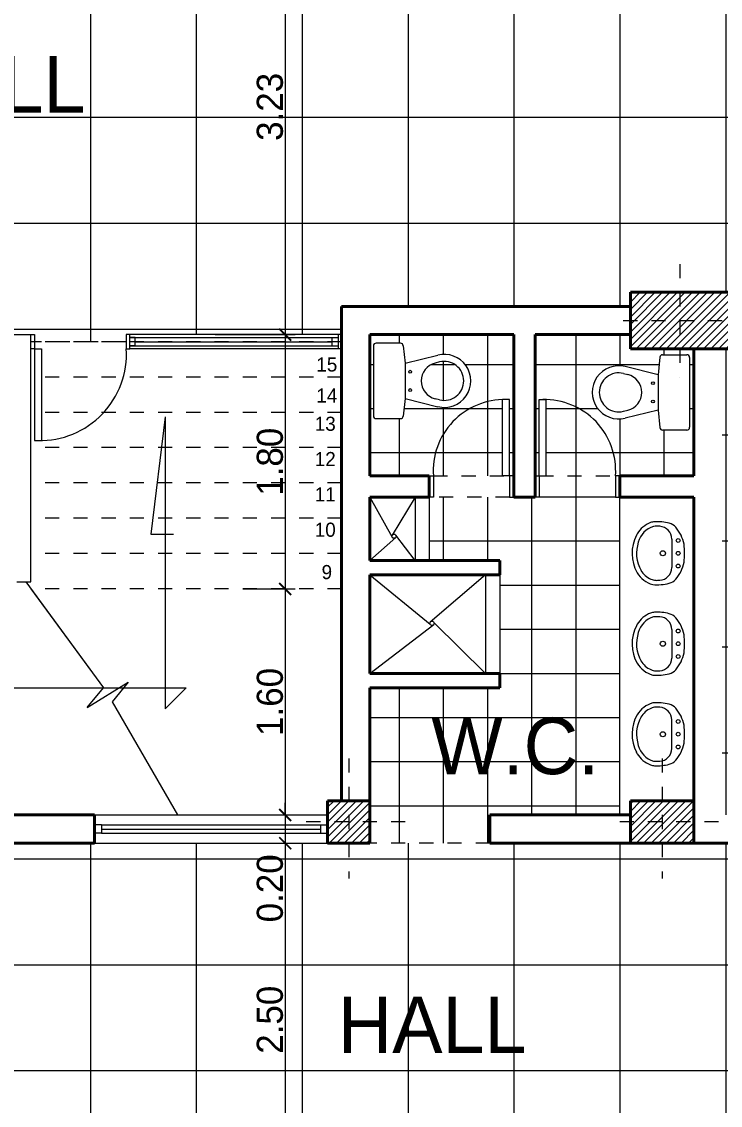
# Model space of a CAD drawing. Header units: millimetres. Extents: x 189.5 to 285.5, y -15 to 51.
# Drawn here: x 243.23 to 248.18, y 21.13 to 28.8 of the extents above; entities that cross this region are included whole.
import ezdxf
from ezdxf.enums import TextEntityAlignment as Align

# ---------------------------------------------------------------- set-up
doc = ezdxf.new("R2010")
doc.units = ezdxf.units.MM
doc.header["$LTSCALE"] = 0.005
doc.header["$MEASUREMENT"] = 0
doc.linetypes.add('ACAD_ISO02W100', pattern=[15, 12, -3])
doc.linetypes.add('ACAD_ISO10W100', pattern=[18, 12, -3, 0, -3])
for name, color, linetype, lineweight in [('Aux', 1, 'Continuous', 9), ('columna', 6, 'Continuous', 40), ('cotas', 1, 'Continuous', 15), ('ejes', 1, 'ACAD_ISO10W100', 9), ('gradas', 2, 'Continuous', 20), ('Hatch', 11, 'Continuous', 9), ('muebles', 2, 'Continuous', 20), ('muro', 5, 'Continuous', 40), ('proy', 1, 'ACAD_ISO02W100', 9), ('pu-ven', 2, 'Continuous', 20)]:
    doc.layers.add(name, color=color, linetype=linetype, lineweight=lineweight)
doc.layers.add('text', color=1, linetype='Continuous')
doc.styles.get("Standard").update_dxf_attribs({"font": 'ERASMD.TTF', "height": 0.185})
doc.dimstyles.get("Standard").update_dxf_attribs({"dimtxt": 0.15, "dimasz": 0.085, "dimexe": 0.07, "dimexo": 0.4, "dimgap": 0.015, "dimtad": 1, "dimzin": 1, "dimdsep": 46, "dimtxsty": 'Standard', "dimblk": 'ARCHTICK', "dimcen": 0, "dimclrd": 256, "dimclre": 256, "dimclrt": 2, "dimadec": 0, "dimazin": 0, "dimtfac": 1, "dimtix": 1, "dimtmove": 0, "dimatfit": 0, "dimfxl": 1, "dimlwd": -1, "dimlwe": -1, "dimarcsym": 0})
pattern_1 = [(45, (-337.533465, 81.375706), (-0.0265165043, 0.0265165043), [])]
pattern_2 = [(0, (-337.53346, 81.3757), (0, 0.3125), []), (90, (-337.53346, 81.3757), (-0.3125, 2e-17), [])]
pattern_3 = [(0, (-337.5335, 81.3757), (0, 0.75), []), (90, (-337.5335, 81.3757), (-0.75, 5e-17), [])]

# ---------------------------------------------------------------- blocks, each defined once
blk = doc.blocks.new('_ArchTick')
at = {"color": 0, "linetype": 'ByBlock', "const_width": 0.15}
blk.add_lwpolyline([(-0.5, -0.5), (0.5, 0.5)], dxfattribs=at)
blk = doc.blocks.new('*D184')
at = {"layer": 'cotas', "transparency": 16777216}
for p, q in [((245.0943, 29.8113), (245.0943, 26.5863)), ((245.244, 29.8113), (245.1643, 29.8113)), ((244.5995, 26.5863), (245.1643, 26.5863))]:
    blk.add_line(p, q, dxfattribs=at)
at = {"layer": 'Defpoints', "color": 0, "transparency": 16777216}
for p in [(244.844, 29.8113), (244.1995, 26.5863), (245.0943, 26.5863)]:
    blk.add_point(p, dxfattribs=at)
at = {"layer": 'cotas', "transparency": 16777216, "xscale": 0.085, "yscale": 0.085, "zscale": 0.085}
for p, rotation in [((245.0943, 29.8113), 90), ((245.0943, 26.5863), 270)]:
    blk.add_blockref('_ArchTick', p, dxfattribs=dict(at, rotation=rotation))
at = {"layer": 'cotas', "color": 2, "transparency": 16777216, "insert": (244.9868, 28.1988), "char_height": 0.185, "attachment_point": 5, "rotation": 90}
blk.add_mtext('3.23', dxfattribs=at)
blk = doc.blocks.new('*D185')
at = {"layer": 'cotas', "transparency": 16777216}
for p, q in [((244.5995, 26.5863), (245.1643, 26.5863)), ((245.0943, 26.5863), (245.0943, 24.7863)), ((244.794, 24.7863), (245.1643, 24.7863))]:
    blk.add_line(p, q, dxfattribs=at)
at = {"layer": 'Defpoints', "color": 0, "transparency": 16777216}
for p in [(244.1995, 26.5863), (244.394, 24.7863), (245.0943, 24.7863)]:
    blk.add_point(p, dxfattribs=at)
at = {"layer": 'cotas', "transparency": 16777216, "xscale": 0.085, "yscale": 0.085, "zscale": 0.085}
for p, rotation in [((245.0943, 26.5863), 90), ((245.0943, 24.7863), 270)]:
    blk.add_blockref('_ArchTick', p, dxfattribs=dict(at, rotation=rotation))
at = {"layer": 'cotas', "color": 2, "transparency": 16777216, "insert": (244.9868, 25.6863), "char_height": 0.185, "attachment_point": 5, "rotation": 90}
blk.add_mtext('1.80', dxfattribs=at)
blk = doc.blocks.new('*D186')
at = {"layer": 'cotas', "transparency": 16777216}
for p, q in [((244.794, 24.7863), (245.1643, 24.7863)), ((245.0943, 24.7863), (245.0943, 23.1863)), ((244.794, 23.1863), (245.1643, 23.1863))]:
    blk.add_line(p, q, dxfattribs=at)
at = {"layer": 'Defpoints', "color": 0, "transparency": 16777216}
for p in [(244.394, 24.7863), (244.394, 23.1863), (245.0943, 23.1863)]:
    blk.add_point(p, dxfattribs=at)
at = {"layer": 'cotas', "transparency": 16777216, "xscale": 0.085, "yscale": 0.085, "zscale": 0.085}
for p, rotation in [((245.0943, 24.7863), 90), ((245.0943, 23.1863), 270)]:
    blk.add_blockref('_ArchTick', p, dxfattribs=dict(at, rotation=rotation))
at = {"layer": 'cotas', "color": 2, "transparency": 16777216, "insert": (244.9868, 23.9863), "char_height": 0.185, "attachment_point": 5, "rotation": 90}
blk.add_mtext('1.60', dxfattribs=at)
blk = doc.blocks.new('*D187')
at = {"layer": 'cotas', "transparency": 16777216}
for p, q in [((245.0943, 23.1863), (245.0943, 23.2713)), ((244.794, 23.1863), (245.1643, 23.1863)), ((245.0943, 23.1863), (245.0943, 22.9863)), ((244.794, 22.9863), (245.1643, 22.9863)), ((245.0943, 22.9863), (245.0943, 22.9013))]:
    blk.add_line(p, q, dxfattribs=at)
at = {"layer": 'Defpoints', "color": 0, "transparency": 16777216}
for p in [(244.394, 23.1863), (244.394, 22.9863), (245.0943, 22.9863)]:
    blk.add_point(p, dxfattribs=at)
at = {"layer": 'cotas', "transparency": 16777216, "xscale": 0.085, "yscale": 0.085, "zscale": 0.085}
for p, rotation in [((245.0943, 23.1863), 270), ((245.0943, 22.9863), 90)]:
    blk.add_blockref('_ArchTick', p, dxfattribs=dict(at, rotation=rotation))
at = {"layer": 'cotas', "color": 2, "transparency": 16777216, "insert": (244.9868, 22.6667), "char_height": 0.185, "attachment_point": 5, "rotation": 90}
blk.add_mtext('0.20', dxfattribs=at)
blk = doc.blocks.new('*D188')
at = {"layer": 'cotas', "transparency": 16777216}
for p, q in [((244.794, 22.9863), (245.1643, 22.9863)), ((245.0943, 22.9863), (245.0943, 20.4863)), ((244.394, 20.4863), (245.1643, 20.4863))]:
    blk.add_line(p, q, dxfattribs=at)
at = {"layer": 'Defpoints', "color": 0, "transparency": 16777216}
for p in [(244.394, 22.9863), (243.994, 20.4863), (245.0943, 20.4863)]:
    blk.add_point(p, dxfattribs=at)
at = {"layer": 'cotas', "transparency": 16777216, "xscale": 0.085, "yscale": 0.085, "zscale": 0.085}
for p, rotation in [((245.0943, 22.9863), 90), ((245.0943, 20.4863), 270)]:
    blk.add_blockref('_ArchTick', p, dxfattribs=dict(at, rotation=rotation))
at = {"layer": 'cotas', "color": 2, "transparency": 16777216, "insert": (244.9868, 21.7363), "char_height": 0.185, "attachment_point": 5, "rotation": 90}
blk.add_mtext('2.50', dxfattribs=at)

msp = doc.modelspace()

# ---------------------------------------------------------------- hatches: boundary and pattern name
at = {"layer": 'Hatch'}
h = msp.add_hatch(dxfattribs=at)
h.set_pattern_fill('NET', color=256, scale=6, style=0)
h.set_pattern_definition(pattern_3)
h.paths.add_polyline_path([(251.589, 29.6363), (251.589, 29.8113), (251.5421, 29.8113), (250.739, 29.8113), (247.989, 29.8113), (247.989, 29.5613), (247.259, 29.5613), (247.259, 29.8113), (246.739, 29.8113), (245.119, 29.8113), (244.419, 29.8113), (244.419, 34.2019), (244.4194, 34.2019), (244.4194, 35.0813), (244.419, 35.0813), (244.419, 35.2313), (244.4194, 35.2436), (244.4194, 35.2633), (244.4194, 36.1313), (244.419, 36.1313), (244.419, 40.4363), (243.044, 40.4363), (243.044, 36.3343), (243.0435, 36.322), (243.0435, 36.3022), (243.0435, 35.4343), (243.044, 35.4343), (243.044, 29.8113), (241.044, 29.8113), (241.0264, 29.8113), (240.2542, 29.8113), (239.109, 29.8113), (239.109, 29.5613), (238.379, 29.5613), (238.379, 29.6602), (238.3614, 29.6602), (237.5892, 29.6602), (237.5892, 29.6613), (234.1944, 29.6613), (234.1944, 29.5863), (234.1949, 29.4603), (234.1948, 29.4603), (234.1948, 27.0503), (234.1948, 26.7863), (234.1921, 25.9187), (234.1921, 23.7613), (234.1921, 23.2863), (234.1921, 23.1863), (234.764, 23.1863), (234.764, 23.1864), (234.784, 23.1864), (234.784, 24.3926), (234.824, 24.3926), (234.824, 24.3876, -0.361107), (235.9877, 23.1864, -0.36511), (237.154, 24.3896), (237.154, 24.3926), (237.169, 24.3926), (237.169, 24.394, -1.126482), (237.1857, 24.3926), (237.214, 24.3926), (237.214, 24.8313), (237.214, 24.8613), (237.214, 24.9613), (237.214, 25.5313), (237.214, 26.7863), (238.394, 26.7863), (238.394, 26.8863), (239.094, 26.8863), (239.094, 26.7794), (239.694, 26.7794), (239.694, 26.7863), (240.994, 26.7863), (240.994, 26.5863), (242.094, 26.5863), (242.094, 27.0898, -0.414214), (242.069, 27.1148, -1), (242.119, 27.1148, -0.414214), (242.094, 27.0898), (242.094, 26.5863), (243.294, 26.5863), (243.319, 26.5863), (243.319, 26.5363), (243.969, 26.5363), (243.969, 26.5863), (243.994, 26.5863), (245.494, 26.5863), (245.494, 26.7863), (247.539, 26.7863), (247.539, 26.8863), (248.239, 26.8863), (248.239, 26.4863), (248.189, 26.4863), (248.189, 23.1863), (248.709, 23.1863), (248.709, 24.2908), (248.6948, 24.3191, -0.533094), (248.6252, 24.3308, -0.533094), (248.6948, 24.3426), (248.709, 24.3708), (248.709, 24.3925), (248.749, 24.3925), (248.749, 24.3876, -0.361107), (249.9127, 23.1863, -0.36511), (251.079, 24.3895), (251.079, 24.3925), (251.094, 24.3925), (251.094, 24.3939, -1.126482), (251.1107, 24.3925), (251.119, 24.3925), (251.119, 24.3708), (251.1331, 24.3426, -0.533094), (251.2027, 24.3308, -0.533094), (251.1331, 24.3191), (251.119, 24.2908), (251.119, 23.2863), (251.639, 23.2863), (251.639, 26.4363), (251.589, 26.4363), (251.589, 26.8363), (251.589, 26.8563), (251.589, 27.7363)])
h.paths.add_polyline_path([(237.1758, 24.386, -0.994515), (237.1789, 24.4026, -1.001182), (237.1759, 24.386, -0.002159)], flags=17)
h.paths.add_polyline_path([(248.7027, 24.3308, -0.645497), (248.6252, 24.3308, -0.645497)], flags=17)
h.paths.add_polyline_path([(251.1012, 24.3858, -0.00258), (251.1011, 24.3858, -0.008851), (251.1008, 24.3859, -363.638745), (251.1009, 24.3859, -115.199199)], flags=17)
h.paths.add_polyline_path([(251.2027, 24.3308, -0.645497), (251.1252, 24.3308, -0.645497)], flags=16)
h.paths.add_polyline_path([(251.119, 24.39), (251.084, 24.39, 0.366205), (249.9127, 23.1863), (251.119, 23.1863)], flags=16)
h.paths.add_polyline_path([(251.0648, 24.3426), (251.074, 24.3608), (251.074, 24.3008), (251.0648, 24.3191, -0.533094), (250.9952, 24.3308, -0.533094)], flags=0)
h.paths.add_polyline_path([(251.064, 24.3208), (251.054, 24.3208), (251.054, 24.3008), (251.064, 24.3008)], flags=0)
h.paths.add_polyline_path([(248.814, 24.3789), (248.814, 24.3108, -0.337682), (248.7631, 24.3191), (248.749, 24.2908), (248.749, 23.1863), (249.9127, 23.1863, 0.34701)], flags=16)
h.paths.add_polyline_path([(251.109, 23.0963), (251.119, 23.0963), (251.119, 23.1863), (248.709, 23.1863), (248.709, 23.0963), (248.719, 23.0963), (248.719, 23.0763), (248.709, 23.0763), (248.709, 22.9863), (251.119, 22.9863), (251.119, 23.0763), (251.109, 23.0763)])
h.paths.add_polyline_path([(237.194, 24.3901), (237.159, 24.3901, 0.366205), (235.9877, 23.1864), (237.154, 23.1864), (237.194, 23.1864)], flags=17)
h.paths.add_polyline_path([(237.1398, 24.3426), (237.149, 24.3609), (237.149, 24.3009), (237.1398, 24.3192, -0.533094), (237.0702, 24.3309, -0.533094)], flags=16)
h.paths.add_polyline_path([(237.139, 24.3209), (237.129, 24.3209), (237.129, 24.3009), (237.139, 24.3009)], flags=16)
h.paths.add_polyline_path([(234.889, 24.3789), (234.889, 24.3109, -0.337682), (234.8381, 24.3192), (234.824, 24.2909), (234.824, 23.1864), (235.9877, 23.1864, 0.34701)], flags=16)
h.paths.add_polyline_path([(237.184, 23.0964), (237.194, 23.0964), (237.194, 23.1863), (234.784, 23.1863), (234.784, 23.0964), (234.794, 23.0964), (234.794, 23.0764), (234.794, 23.0763), (234.784, 23.0763), (234.784, 22.9864), (237.194, 22.9864), (237.194, 23.0763), (237.184, 23.0763)])
h.paths.add_polyline_path([(243.4103, 38.1902), (244.0526, 38.1902), (244.0526, 37.9067), (243.4103, 37.9067)], flags=24)
h.paths.add_polyline_path([(248.983, 29.1406), (248.983, 29.7272), (249.2665, 29.7272), (249.2665, 29.1406)], flags=24)
h.paths.add_polyline_path([(248.983, 28.0303), (248.983, 28.6616), (249.2665, 28.6616), (249.2665, 28.0303)], flags=24)
h.paths.add_polyline_path([(248.983, 24.7316), (248.983, 25.3353), (249.2665, 25.3353), (249.2665, 24.7316)], flags=24)
h.paths.add_polyline_path([(244.8421, 29.211), (244.8421, 29.7976), (245.1256, 29.7976), (245.1256, 29.211)], flags=24)
h.paths.add_polyline_path([(244.8421, 27.8981), (244.8421, 28.4994), (245.1256, 28.4994), (245.1256, 27.8981)], flags=24)
h.paths.add_polyline_path([(239.7537, 27.9787), (239.7537, 28.612), (240.0372, 28.612), (240.0372, 27.9787)], flags=24)
h = msp.add_hatch(dxfattribs=at)
h.set_pattern_fill('ANSI31', color=256, scale=0.3, style=0)
h.set_pattern_definition(pattern_1)
h.paths.add_polyline_path([(247.889, 26.8863), (247.539, 26.8863), (247.539, 26.6863), (247.889, 26.6863)])
h.paths.add_polyline_path([(248.239, 26.8863), (247.889, 26.8863), (247.889, 26.6863), (248.239, 26.6863)])
h.paths.add_polyline_path([(248.239, 26.6863), (247.889, 26.6863), (247.889, 26.4863), (248.239, 26.4863)])
h.paths.add_polyline_path([(247.889, 26.6863), (247.539, 26.6863), (247.539, 26.4863), (247.889, 26.4863)])
h = msp.add_hatch(dxfattribs=at)
h.set_pattern_fill('NET', color=256, scale=2.5, style=0)
h.set_pattern_definition(pattern_2)
h.paths.add_polyline_path([(246.634, 26.1263, 0.428161), (246.144, 25.5863), (246.634, 25.5863)], flags=16)
h.paths.add_polyline_path([(246.714, 26.5863), (245.694, 26.5863), (245.694, 25.5863), (246.114, 25.5863), (246.144, 25.5863, -0.442922), (246.659, 26.1263), (246.684, 26.1263), (246.684, 25.5863), (246.714, 25.5863)])
h.paths.add_polyline_path([(246.1759, 26.0764), (245.943, 26.134), (245.9307, 26.01, -0.385714), (245.9108, 25.992), (245.739, 25.992, -0.414214), (245.719, 26.012), (245.719, 26.506, -0.414214), (245.739, 26.526), (245.9108, 26.526, -0.385714), (245.9307, 26.5079), (245.943, 26.384), (246.1759, 26.4415, -1.276967)], flags=16)
h.paths.add_polyline_path([(246.359, 26.259, -0.488742), (246.1871, 26.1252), (246.1565, 26.1328, -0.344187), (246.058, 26.259, -0.344187), (246.1565, 26.3851), (246.1871, 26.3928, -0.488742)], flags=0)
h.paths.add_polyline_path([(245.969, 26.324, -1), (245.989, 26.324, -1)], flags=0)
h.paths.add_polyline_path([(245.969, 26.194, -1), (245.989, 26.194, -1)], flags=0)
h.paths.add_polyline_path([(246.944, 26.1263), (246.944, 25.5863), (247.434, 25.5863, 0.428161)])
h.paths.add_polyline_path([(247.434, 25.5863), (246.894, 25.5863), (246.894, 25.4363), (247.434, 25.4363)])
h.paths.add_polyline_path([(247.5023, 26.36), (247.7352, 26.3025), (247.7474, 26.4265, -0.385714), (247.7673, 26.4445), (247.889, 26.4445), (247.889, 26.4863), (247.539, 26.4863), (247.539, 26.5863), (246.864, 26.5863), (246.864, 25.5863), (246.894, 25.5863), (246.894, 26.1263), (246.919, 26.1263, -0.442922), (247.434, 25.5863), (247.464, 25.5863), (247.989, 25.5863), (247.989, 26.4863), (247.889, 26.4863), (247.889, 26.4445), (247.9392, 26.4445, -0.414214), (247.9592, 26.4245), (247.9592, 25.9305, -0.414214), (247.9392, 25.9105), (247.7673, 25.9105, -0.385714), (247.7474, 25.9285), (247.7352, 26.0525), (247.5023, 25.995, -1.276967)])
h = msp.add_hatch(dxfattribs=at)
h.set_pattern_fill('NET', color=256, scale=6, style=0)
h.set_pattern_definition(pattern_3)
h.paths.add_polyline_path([(252.1039, 22.9856, -2.414214), (252.102, 22.9875), (252.089, 22.9875), (252.089, 22.9863), (251.639, 22.9863), (251.139, 22.9863), (248.709, 22.9863), (248.689, 22.9863), (247.989, 22.9863), (247.539, 22.9863), (246.544, 22.9863), (245.694, 22.9863), (245.394, 22.9863), (243.744, 22.9863), (242.744, 22.9863), (240.994, 22.9863), (240.694, 22.9863), (239.844, 22.9863), (238.794, 22.9863), (238.394, 22.9863), (238.194, 22.9863), (237.214, 22.9863), (234.784, 22.9863), (234.764, 22.9863), (234.764, 22.9864), (234.1921, 22.9864), (234.1921, 22.3237), (234.1921, 20.2278), (234.1921, 19.6363), (234.1921, 19.2685), (234.1921, 18.3185), (234.1921, 17.6113), (234.1921, 17.2613), (234.0921, 17.2613), (234.0921, 16.6726), (234.0921, 13.9314), (234.0921, 13.1863), (234.0921, 12.8863), (234.0921, 11.2863), (237.544, 11.2863), (237.544, 12.8363), (237.294, 12.8363), (236.894, 12.8363), (236.894, 13.2363), (237.294, 13.2363), (237.544, 13.2363), (237.544, 19.5563), (252.1187, 19.5563), (252.1187, 19.6495), (252.0707, 19.6495), (252.1187, 20.1341), (252.1187, 19.5563), (257.464, 19.5563), (257.464, 20.1863), (257.164, 20.1863), (257.164, 20.4863), (257.264, 20.4863), (257.264, 22.9863), (256.714, 22.9863), (255.3366, 22.9863, -0.419905), (254.6483, 22.2732), (254.6483, 22.2713), (254.6409, 22.2713), (254.6409, 22.2703, -1.126482), (254.6284, 22.2713), (254.6223, 22.2713), (254.6223, 22.9875), (254.6015, 22.9875), (254.6015, 24.7463), (257.264, 24.7463), (257.264, 23.3863), (257.414, 23.3863), (257.414, 25.3413), (257.264, 25.3413), (257.264, 24.8963), (251.789, 24.8963), (251.789, 26.4363), (251.639, 26.4363), (251.639, 23.2863), (251.789, 23.2863), (251.789, 24.7463), (254.4515, 24.7463), (254.4515, 23.1363), (252.8331, 23.1363), (252.8331, 22.9863), (252.8182, 22.9863, -0.419905), (252.1299, 22.2732), (252.1299, 22.2713), (252.1225, 22.2713), (252.1225, 22.2703, -1.126482), (252.11, 22.2713), (252.1039, 22.2713)])
h.paths.add_polyline_path([(240.644, 20.4863), (240.644, 20.1863), (240.344, 20.1863), (240.344, 20.4863)], flags=17)
h.paths.add_polyline_path([(237.244, 20.1863), (236.944, 20.1863), (236.944, 20.4863), (237.244, 20.4863)], flags=17)
h.paths.add_polyline_path([(243.694, 20.4863), (243.994, 20.4863), (243.994, 20.1863), (243.694, 20.1863)], flags=17)
h.paths.add_polyline_path([(237.244, 16.9363), (237.244, 16.6363), (236.944, 16.6363), (236.944, 16.9363)], flags=16)
h.paths.add_polyline_path([(247.044, 20.4863), (247.344, 20.4863), (247.344, 20.1863), (247.044, 20.1863)], flags=17)
h.paths.add_polyline_path([(250.364, 20.4863), (250.664, 20.4863), (250.664, 20.1863), (250.364, 20.1863)], flags=17)
h.paths.add_polyline_path([(252.1166, 22.2764, -0.038968), (252.1176, 22.2762, -0.972815), (252.1152, 22.2639, -1.041803), (252.1177, 22.2762, -21.895407)], flags=17)
h.paths.add_polyline_path([(253.714, 20.4863), (254.014, 20.4863), (254.014, 20.1863), (253.714, 20.1863)], flags=17)
h.paths.add_polyline_path([(254.6283, 22.2701, 1796152.363669), (254.6283, 22.2701)], flags=16)
h.paths.add_polyline_path([(234.2749, 19.1133), (234.8615, 19.1133), (234.8615, 18.8298), (234.2749, 18.8298)], flags=24)
h.paths.add_polyline_path([(255.747, 22.3754), (255.747, 22.9621), (256.0305, 22.9621), (256.0305, 22.3754)], flags=24)
h.paths.add_polyline_path([(255.747, 20.9547), (255.747, 21.5879), (256.0305, 21.5879), (256.0305, 20.9547)], flags=24)
h.paths.add_polyline_path([(248.8725, 22.273), (248.8725, 22.8778), (249.156, 22.8778), (249.156, 22.273)], flags=24)
h.paths.add_polyline_path([(244.8421, 22.3643), (244.8421, 22.9691), (245.1256, 22.9691), (245.1256, 22.3643)], flags=24)
h.paths.add_polyline_path([(244.8421, 21.4348), (244.8421, 22.0377), (245.1256, 22.0377), (245.1256, 21.4348)], flags=24)
h.paths.add_polyline_path([(245.146, 20.29), (245.146, 20.8948), (245.4295, 20.8948), (245.4295, 20.29)], flags=24)
h.paths.add_polyline_path([(244.8421, 19.5547), (244.8421, 20.1879), (245.1256, 20.1879), (245.1256, 19.5547)], flags=25)
h.paths.add_polyline_path([(245.2121, 16.9977), (245.2121, 19.8965), (244.6547, 19.8965), (244.6547, 16.9977)], flags=25)
h = msp.add_hatch(dxfattribs=at)
h.set_pattern_fill('NET', color=256, scale=2.5, style=0)
h.set_pattern_definition(pattern_2)
h.paths.add_polyline_path([(247.464, 25.4363), (247.434, 25.4363), (246.894, 25.4363), (246.864, 25.4363), (246.714, 25.4363), (246.684, 25.4363), (246.144, 25.4363), (246.114, 25.4363), (246.114, 24.9863), (246.614, 24.9863), (246.614, 24.8863), (246.614, 24.1863), (246.614, 24.0863), (245.694, 24.0863), (245.694, 23.2863), (245.694, 22.9863), (246.544, 22.9863), (246.544, 23.1863), (247.4639, 23.1863)])
h = msp.add_hatch(dxfattribs=at)
h.set_pattern_fill('ANSI31', color=256, scale=0.3, style=0)
h.set_pattern_definition(pattern_1)
h.paths.add_polyline_path([(245.544, 23.2863), (245.394, 23.2863), (245.394, 23.1363), (245.544, 23.1363)])
h.paths.add_polyline_path([(245.694, 23.2863), (245.544, 23.2863), (245.544, 23.1363), (245.694, 23.1363)])
h.paths.add_polyline_path([(245.694, 23.1363), (245.544, 23.1363), (245.544, 22.9863), (245.694, 22.9863)])
h.paths.add_polyline_path([(245.544, 23.1363), (245.394, 23.1363), (245.394, 22.9863), (245.544, 22.9863)])
h = msp.add_hatch(dxfattribs=at)
h.set_pattern_fill('ANSI31', color=256, scale=0.3, style=0)
h.set_pattern_definition(pattern_1)
h.paths.add_polyline_path([(247.764, 23.2863), (247.539, 23.2863), (247.539, 23.1363), (247.764, 23.1363)])
h.paths.add_polyline_path([(247.989, 23.2863), (247.764, 23.2863), (247.764, 23.1363), (247.989, 23.1363)])
h.paths.add_polyline_path([(247.989, 23.1363), (247.764, 23.1363), (247.764, 22.9863), (247.989, 22.9863)])
h.paths.add_polyline_path([(247.764, 23.1363), (247.539, 23.1363), (247.539, 22.9863), (247.764, 22.9863)])

# ---------------------------------------------------------------- linework, layer by layer
at = {"layer": 'Aux'}
for p, q in [((243.994, 26.5663), (245.4246, 26.5663)), ((243.994, 26.5063), (245.4246, 26.5063)), ((246.1879, 26.3929), (246.1565, 26.3851)), ((246.1565, 26.3851), (246.1565, 26.3851)), ((247.4903, 26.3115), (247.5217, 26.3036)), ((247.5217, 26.3036), (247.5217, 26.3036)), ((246.1879, 26.125), (246.1565, 26.1328)), ((247.4903, 26.0435), (247.5217, 26.0514)), ((244.244, 26.0049), (244.1438, 25.1742)), ((244.244, 26.0049), (244.1438, 25.1742)), ((244.244, 26.0049), (244.244, 23.9363)), ((244.244, 26.0049), (244.244, 23.9363)), ((244.1438, 25.1742), (244.3032, 25.1742)), ((244.1438, 25.1742), (244.3032, 25.1742)), ((247.8327, 25.1395), (247.8327, 24.9376)), ((243.2573, 24.8363), (243.8068, 24.0863)), ((243.294, 24.7863), (243.8068, 24.0863)), ((247.8327, 24.499), (247.8327, 24.2971)), ((243.6926, 23.9468), (243.9826, 24.1258)), ((243.6926, 23.9468), (243.9826, 24.1258)), ((243.9826, 24.1258), (243.8684, 23.9863)), ((243.9826, 24.1258), (243.8684, 23.9863)), ((241.944, 24.0863), (244.394, 24.0863)), ((241.944, 24.0863), (244.394, 24.0863)), ((243.6926, 23.9468), (243.8068, 24.0863)), ((243.6926, 23.9468), (243.8068, 24.0863)), ((244.244, 23.9363), (244.394, 24.0863)), ((244.244, 23.9363), (244.394, 24.0863)), ((243.8684, 23.9863), (244.3313, 23.1863)), ((243.8684, 23.9863), (244.3313, 23.1863)), ((247.8327, 23.6566), (247.8327, 23.8585)), ((243.794, 23.1163), (245.344, 23.1163)), ((243.794, 23.1163), (245.344, 23.1163)), ((243.794, 23.0563), (245.344, 23.0563)), ((243.794, 23.0563), (245.344, 23.0563))]:
    msp.add_line(p, q, dxfattribs=at)
for centre, radius in [((245.979, 26.324), 0.01), ((247.6992, 26.2425), 0.01), ((245.979, 26.194), 0.01), ((247.6992, 26.1125), 0.01), ((247.8778, 25.1288), 0.0135), ((247.7695, 25.0386), 0.0181), ((247.8778, 25.0386), 0.0135), ((247.8778, 24.9483), 0.0135), ((247.8778, 24.4883), 0.0135), ((247.7695, 24.3981), 0.0181), ((247.8778, 24.3981), 0.0135), ((247.8778, 24.3078), 0.0135), ((247.8778, 23.8478), 0.0135), ((247.7695, 23.7575), 0.0181), ((247.8778, 23.7575), 0.0135), ((247.8778, 23.6673), 0.0135)]:
    msp.add_circle(centre, radius, dxfattribs=at)
for centre, radius, start, end in [((243.3565, 26.4497), 0.6136, 268.83269, 3.41391), ((246.221, 26.259), 0.138, 0, 103.87063), ((246.188, 26.259), 0.13, 104.02872, 180), ((247.4572, 26.1775), 0.138, 76.12937, 180), ((246.188, 26.259), 0.13, 180, 255.97128), ((246.221, 26.259), 0.138, 256.12937, 0), ((247.4902, 26.1775), 0.13, 0, 75.97128), ((247.4572, 26.1775), 0.138, 180, 283.87063), ((247.4902, 26.1775), 0.13, 284.02872, 0), ((246.6465, 25.6226), 0.5038, 88.5783, 184.13663), ((246.9315, 25.6226), 0.5038, 355.86337, 91.4217), ((247.7514, 25.075), 0.1615, 107.35223, 164.70666), ((247.7289, 24.9125), 0.3177, 86.58752, 94.62545), ((247.7424, 25.1395), 0.0902, 0, 86.58752), ((247.8318, 25.0383), 0.2491, 161.4503, 209.36172), ((247.7424, 24.9376), 0.0902, 273.41248, 0), ((247.7514, 25.0022), 0.1615, 211.7123, 245.48786), ((247.7219, 24.9373), 0.0902, 245.48786, 268.23174), ((247.7289, 25.1647), 0.3177, 268.23174, 273.41248), ((247.7514, 24.4344), 0.1615, 107.35223, 164.70666), ((247.7289, 24.272), 0.3177, 86.58752, 94.62545), ((247.7424, 24.499), 0.0902, 0, 86.58752), ((247.8318, 24.3978), 0.2491, 161.4503, 209.36172), ((247.7514, 24.3617), 0.1615, 211.7123, 245.48786), ((247.7424, 24.2971), 0.0902, 273.41248, 0), ((247.7219, 24.2968), 0.0902, 245.48786, 268.23174), ((247.7289, 24.5241), 0.3177, 268.23174, 273.41248), ((247.7514, 23.7939), 0.1615, 114.51214, 148.2877), ((247.7219, 23.8588), 0.0902, 91.76826, 114.51214), ((247.7289, 23.6315), 0.3177, 86.58752, 91.76826), ((247.7424, 23.8585), 0.0902, 0, 86.58752), ((247.8318, 23.7578), 0.2491, 150.63828, 198.5497), ((247.7514, 23.7212), 0.1615, 195.29334, 252.64777), ((247.7424, 23.6566), 0.0902, 273.41248, 0), ((247.7289, 23.8836), 0.3177, 265.37455, 273.41248)]:
    msp.add_arc(centre, radius, start, end, dxfattribs=at)
at = {"layer": 'columna'}
for p, q in [((248.239, 26.8863), (247.539, 26.8863)), ((247.539, 26.8863), (247.539, 26.4863)), ((247.539, 26.4863), (248.239, 26.4863)), ((245.394, 23.2863), (245.394, 22.9863)), ((245.694, 23.2863), (245.394, 23.2863)), ((245.394, 23.2863), (245.394, 22.9863)), ((245.694, 23.2863), (245.394, 23.2863)), ((245.694, 22.9863), (245.694, 23.2863)), ((245.694, 22.9863), (245.694, 23.2863)), ((247.539, 23.2863), (247.539, 22.9863)), ((247.989, 23.2863), (247.539, 23.2863)), ((247.539, 23.2863), (247.539, 22.9863)), ((247.989, 23.2863), (247.539, 23.2863)), ((247.989, 22.9863), (247.989, 23.2863)), ((247.989, 22.9863), (247.989, 23.2863)), ((245.394, 22.9863), (245.694, 22.9863)), ((245.394, 22.9863), (245.694, 22.9863)), ((247.539, 22.9863), (247.989, 22.9863)), ((247.539, 22.9863), (247.989, 22.9863))]:
    msp.add_line(p, q, dxfattribs=at)
at = {"layer": 'ejes'}
for p, q in [((247.889, 27.0863), (247.889, 26.2863)), ((247.489, 26.6863), (248.289, 26.6863)), ((245.544, 23.5863), (245.544, 22.7363)), ((245.544, 23.5863), (245.544, 22.7363)), ((247.764, 23.5863), (247.764, 22.7363)), ((247.764, 23.5863), (247.764, 22.7363)), ((245.944, 23.1363), (245.144, 23.1363)), ((245.944, 23.1363), (245.144, 23.1363)), ((248.164, 23.1363), (247.364, 23.1363)), ((248.164, 23.1363), (247.364, 23.1363))]:
    msp.add_line(p, q, dxfattribs=at)
at = {"layer": 'gradas'}
for p, q in [((240.994, 26.5863), (243.294, 26.5863)), ((240.994, 26.5863), (243.294, 26.5863)), ((243.294, 24.8363), (243.294, 26.5863)), ((243.294, 24.8363), (243.294, 26.5863)), ((245.494, 26.5863), (243.994, 26.5863)), ((243.994, 26.4863), (243.994, 26.5863)), ((244.0326, 26.5063), (244.0326, 26.5663)), ((245.494, 26.4863), (245.494, 26.5863)), ((245.494, 26.4863), (243.994, 26.4863))]:
    msp.add_line(p, q, dxfattribs=at)
at = {"layer": 'Hatch'}
for p, q in [((245.694, 25.4363), (245.8521, 25.1523)), ((246.014, 25.4363), (245.8523, 25.1673)), ((246.014, 24.9863), (245.8787, 25.1661)), ((245.694, 24.9863), (245.8775, 25.151)), ((245.694, 24.8863), (246.1208, 24.5357)), ((246.514, 24.8863), (246.1211, 24.5507)), ((246.514, 24.1863), (246.1474, 24.5495)), ((245.694, 24.1863), (246.1463, 24.5344))]:
    msp.add_line(p, q, dxfattribs=at)
for centre in [(245.8652, 25.1596), (246.1339, 24.543)]:
    msp.add_circle(centre, 0.015, dxfattribs=at)
at = {"layer": 'muebles'}
for p, q in [((245.719, 26.506), (245.719, 26.012)), ((245.9108, 26.526), (245.739, 26.526)), ((245.9307, 26.5079), (245.943, 26.384)), ((245.943, 26.384), (246.1759, 26.4415)), ((247.7474, 26.4265), (247.7352, 26.3025)), ((247.7673, 26.4445), (247.9392, 26.4445)), ((247.9592, 26.4245), (247.9592, 25.9305)), ((245.943, 26.384), (245.943, 26.134)), ((247.7352, 26.3025), (247.5023, 26.36)), ((247.7352, 26.3025), (247.7352, 26.0525)), ((245.943, 26.134), (245.9307, 26.01)), ((245.943, 26.134), (246.1759, 26.0764)), ((247.7352, 26.0525), (247.5023, 25.995)), ((247.7352, 26.0525), (247.7474, 25.9285)), ((245.739, 25.992), (245.9108, 25.992)), ((247.9392, 25.9105), (247.7673, 25.9105)), ((247.4639, 23.1863), (247.464, 25.4363)), ((247.5875, 25.1771), (247.582, 25.1663)), ((246.514, 24.8863), (246.514, 24.1863)), ((246.614, 24.8863), (246.614, 24.1863)), ((247.5875, 24.5366), (247.582, 24.5258)), ((247.5875, 23.619), (247.582, 23.6298))]:
    msp.add_line(p, q, dxfattribs=at)
for centre, radius, start, end in [((245.739, 26.506), 0.02, 90, 180), ((245.9108, 26.506), 0.02, 5.63068, 90), ((246.221, 26.259), 0.188, 256.12937, 103.87063), ((247.7673, 26.4245), 0.02, 90, 174.36932), ((247.9392, 26.4245), 0.02, 0, 90), ((247.4572, 26.1775), 0.188, 76.12937, 283.87063), ((245.739, 26.012), 0.02, 180, 270), ((245.9108, 26.012), 0.02, 270, 354.36932), ((247.9392, 25.9305), 0.02, 270, 0), ((247.7673, 25.9305), 0.02, 185.63068, 270), ((247.7514, 25.075), 0.1931, 110.78023, 148.2877), ((247.7149, 25.1711), 0.0902, 93.08497, 110.78023), ((247.7289, 24.9125), 0.3493, 75.79865, 93.08497), ((247.7924, 25.1636), 0.0902, 41.06865, 75.79865), ((247.8318, 25.0383), 0.2807, 152.87485, 209.36172), ((247.6676, 25.0548), 0.2559, 10.63741, 41.06865), ((247.4028, 25.0386), 0.5202, 352.99441, 7.00559), ((247.6676, 25.0224), 0.2559, 318.93135, 349.36259), ((247.7514, 25.0022), 0.1931, 211.7123, 253.7139), ((247.7289, 25.1647), 0.3493, 264.80921, 284.20135), ((247.7924, 24.9136), 0.0902, 284.20135, 318.93135), ((247.7514, 24.4344), 0.1931, 110.78023, 148.2877), ((247.7149, 24.5306), 0.0902, 93.08497, 110.78023), ((247.7289, 24.272), 0.3493, 75.79865, 93.08497), ((247.7924, 24.5231), 0.0902, 41.06865, 75.79865), ((247.6676, 24.4143), 0.2559, 10.63741, 41.06865), ((247.8318, 24.3978), 0.2807, 152.87485, 209.36172), ((247.4028, 24.3981), 0.5202, 352.99441, 7.00559), ((247.6676, 24.3819), 0.2559, 318.93135, 349.36259), ((247.7514, 24.3617), 0.1931, 211.7123, 253.7139), ((247.7289, 24.5241), 0.3493, 264.80921, 284.20135), ((247.7924, 24.273), 0.0902, 284.20135, 318.93135), ((247.7514, 23.7939), 0.1931, 106.2861, 148.2877), ((247.7289, 23.6315), 0.3493, 75.79865, 95.19079), ((247.7924, 23.8826), 0.0902, 41.06865, 75.79865), ((247.6676, 23.7738), 0.2559, 10.63741, 41.06865), ((247.8318, 23.7578), 0.2807, 150.63828, 207.12515), ((247.4028, 23.7575), 0.5202, 352.99441, 7.00559), ((247.6676, 23.7413), 0.2559, 318.93135, 349.36259), ((247.7514, 23.7212), 0.1931, 211.7123, 249.21977), ((247.7924, 23.6325), 0.0902, 284.20135, 318.93135), ((247.7149, 23.625), 0.0902, 249.21977, 266.91503), ((247.7289, 23.8836), 0.3493, 266.91503, 284.20135)]:
    msp.add_arc(centre, radius, start, end, dxfattribs=at)
at = {"layer": 'muro'}
for p, q in [((245.494, 26.7863), (245.494, 23.2863)), ((247.539, 26.7863), (245.494, 26.7863)), ((245.494, 26.7863), (245.494, 23.2863)), ((245.694, 26.5863), (245.694, 25.5863)), ((246.714, 26.5863), (245.694, 26.5863)), ((246.714, 25.4363), (246.714, 26.5863)), ((247.539, 26.5863), (246.864, 26.5863)), ((246.864, 25.4363), (246.864, 26.5863)), ((247.989, 25.5863), (247.989, 26.4863)), ((246.114, 25.5863), (245.694, 25.5863)), ((246.114, 25.4363), (246.114, 25.5863)), ((247.989, 25.5863), (247.464, 25.5863)), ((247.464, 25.4363), (247.464, 25.5863)), ((246.114, 25.4363), (245.694, 25.4363)), ((245.694, 25.4363), (245.694, 24.9863)), ((246.864, 25.4363), (246.714, 25.4363)), ((247.989, 25.4363), (247.464, 25.4363)), ((247.989, 23.2863), (247.989, 25.4363)), ((246.614, 24.9863), (245.694, 24.9863)), ((246.614, 24.9863), (246.614, 24.8863)), ((246.614, 24.8863), (245.694, 24.8863)), ((245.694, 24.8863), (245.694, 24.1863)), ((246.614, 24.1863), (245.694, 24.1863)), ((246.614, 24.1863), (246.614, 24.0863)), ((246.614, 24.0863), (245.694, 24.0863)), ((245.694, 24.0863), (245.694, 23.2863)), ((243.744, 23.1863), (242.744, 23.1863)), ((243.744, 23.1863), (242.744, 23.1863)), ((243.744, 23.1863), (243.744, 22.9863)), ((243.744, 23.1863), (243.744, 22.9863)), ((247.539, 23.1863), (246.544, 23.1863)), ((246.544, 23.1863), (246.544, 22.9863)), ((243.744, 22.9863), (242.744, 22.9863)), ((243.744, 22.9863), (242.744, 22.9863)), ((247.539, 22.9863), (246.544, 22.9863)), ((247.989, 22.9863), (248.689, 22.9863))]:
    msp.add_line(p, q, dxfattribs=at)
at = {"layer": 'proy'}
for p, q in [((245.494, 26.5363), (243.294, 26.5363)), ((243.969, 26.5363), (243.294, 26.5363)), ((245.494, 26.2863), (243.294, 26.2863)), ((245.494, 26.2863), (243.294, 26.2863)), ((245.494, 26.0363), (243.294, 26.0363)), ((245.494, 26.0363), (243.294, 26.0363)), ((245.494, 25.7863), (243.294, 25.7863)), ((245.494, 25.7863), (243.294, 25.7863)), ((246.144, 25.5863), (246.684, 25.5863)), ((246.894, 25.5863), (247.434, 25.5863)), ((245.494, 25.5363), (243.294, 25.5363)), ((245.494, 25.5363), (243.294, 25.5363)), ((246.684, 25.4363), (246.144, 25.4363)), ((247.434, 25.4363), (246.894, 25.4363)), ((245.494, 25.2863), (243.294, 25.2863)), ((245.494, 25.2863), (243.294, 25.2863)), ((245.494, 25.0363), (243.294, 25.0363)), ((245.494, 25.0363), (243.294, 25.0363)), ((245.494, 24.7863), (243.294, 24.7863)), ((245.494, 24.7863), (243.294, 24.7863)), ((246.544, 22.9863), (245.694, 22.9863))]:
    msp.add_line(p, q, dxfattribs=at)
at = {"layer": 'pu-ven'}
for p, q in [((243.294, 26.5863), (243.319, 26.5863)), ((243.319, 26.5863), (243.319, 26.4863)), ((243.994, 26.5863), (243.969, 26.5863)), ((243.969, 26.5863), (243.969, 26.4863)), ((244.0326, 26.5663), (243.994, 26.5663)), ((245.4246, 26.5663), (245.4246, 26.5063)), ((245.4246, 26.5663), (245.469, 26.5663)), ((245.469, 26.5863), (245.469, 26.4863)), ((243.319, 26.4863), (243.294, 26.4863)), ((243.319, 26.4863), (243.319, 25.8363)), ((243.319, 26.4863), (243.369, 26.4863)), ((243.369, 26.4863), (243.369, 25.8363)), ((243.969, 26.4863), (243.994, 26.4863)), ((244.0326, 26.5063), (243.994, 26.5063)), ((244.0326, 26.5363), (245.4246, 26.5363)), ((245.4246, 26.5063), (245.469, 26.5063)), ((246.684, 26.1263), (246.634, 26.1263)), ((246.634, 25.5863), (246.634, 26.1263)), ((246.684, 25.5863), (246.684, 26.1263)), ((246.894, 25.5863), (246.894, 26.1263)), ((246.894, 26.1263), (246.944, 26.1263)), ((246.944, 25.5863), (246.944, 26.1263)), ((243.319, 25.8363), (243.369, 25.8363)), ((246.114, 25.5863), (246.144, 25.5863)), ((246.144, 25.5863), (246.144, 25.4363)), ((246.684, 25.5863), (246.634, 25.5863)), ((246.714, 25.5863), (246.684, 25.5863)), ((246.684, 25.5863), (246.684, 25.4363)), ((246.864, 25.5863), (246.894, 25.5863)), ((246.894, 25.5863), (246.894, 25.4363)), ((246.894, 25.5863), (246.944, 25.5863)), ((247.434, 25.5863), (247.434, 25.4363)), ((247.464, 25.5863), (247.434, 25.5863)), ((246.014, 25.4363), (246.014, 24.9863)), ((246.144, 25.4363), (246.114, 25.4363)), ((246.114, 25.4363), (246.114, 24.9863)), ((246.684, 25.4363), (246.714, 25.4363)), ((246.894, 25.4363), (246.864, 25.4363)), ((247.434, 25.4363), (247.464, 25.4363)), ((243.194, 24.8363), (243.294, 24.8363)), ((243.194, 24.8363), (243.294, 24.8363)), ((243.744, 23.1863), (245.394, 23.1863)), ((243.744, 23.1863), (245.394, 23.1863)), ((243.794, 23.1163), (243.744, 23.1163)), ((243.794, 23.1163), (243.744, 23.1163)), ((243.794, 23.1163), (243.794, 23.0563)), ((243.794, 23.1163), (243.794, 23.0563)), ((245.344, 23.1163), (245.344, 23.0563)), ((245.344, 23.1163), (245.394, 23.1163)), ((245.344, 23.1163), (245.344, 23.0563)), ((245.344, 23.1163), (245.394, 23.1163)), ((243.794, 23.0563), (243.744, 23.0563)), ((243.794, 23.0563), (243.744, 23.0563)), ((243.794, 23.0863), (245.344, 23.0863)), ((243.794, 23.0863), (245.344, 23.0863)), ((245.344, 23.0563), (245.394, 23.0563)), ((245.344, 23.0563), (245.394, 23.0563)), ((243.744, 22.9863), (245.394, 22.9863)), ((243.744, 22.9863), (245.394, 22.9863))]:
    msp.add_line(p, q, dxfattribs=at)

# ---------------------------------------------------------------- texts
at = {"layer": 'text'}
for s, height, p in [('HALL', 0.4, (243.0099, 28.1582)), ('15', 0.1, (245.3893, 26.3253)), ('14', 0.1, (245.3893, 26.1055)), ('13', 0.1, (245.378, 25.9055)), ('12', 0.1, (245.378, 25.6555)), ('11', 0.1, (245.378, 25.4055)), ('10', 0.1, (245.378, 25.1555)), ('9', 0.1, (245.3893, 24.8555)), ('W.C.', 0.4, (246.7239, 23.4748)), ('HALL', 0.4, (246.135, 21.5004))]:
    msp.add_text(s, height=height, dxfattribs=at).set_placement(p, align=Align.CENTER)

# ---------------------------------------------------------------- dimensions: what is measured, and where the dimension line sits
at = {"layer": 'cotas'}
for base, p1, p2, picture, middle in [((245.0943053871, 26.5862880708), (244.8439513593, 29.8112880708), (244.1994618667, 26.5862880708), '*D184', (244.9868053871, 28.1987880708)), ((245.0943, 24.7863), (244.1995, 26.5863), (244.394, 24.7863), '*D185', (244.9868, 25.6863)), ((245.0943, 23.1863), (244.394, 24.7863), (244.394, 23.1863), '*D186', (244.9868, 23.9863)), ((245.0943, 20.4863), (244.394, 22.9863), (243.994, 20.4863), '*D188', (244.9868, 21.7363))]:
    dim = msp.add_linear_dim(base=base, p1=p1, p2=p2, angle=90, dimstyle='Standard', override={"dimtmove": 1}, dxfattribs=at)
    dim.commit()
    dim.dimension.update_dxf_attribs({"geometry": picture, "text_midpoint": middle})
dim = msp.add_linear_dim(base=(245.0943, 22.9863), p1=(244.394, 23.1863), p2=(244.394, 22.9863), angle=90, dimstyle='Standard', override={"dimtmove": 1}, dxfattribs=at)
dim.commit()
dim.dimension.update_dxf_attribs({"geometry": '*D187', "text_midpoint": (245.0943, 22.6667), "dimtype": 160})

doc.saveas('drawing.dxf')
